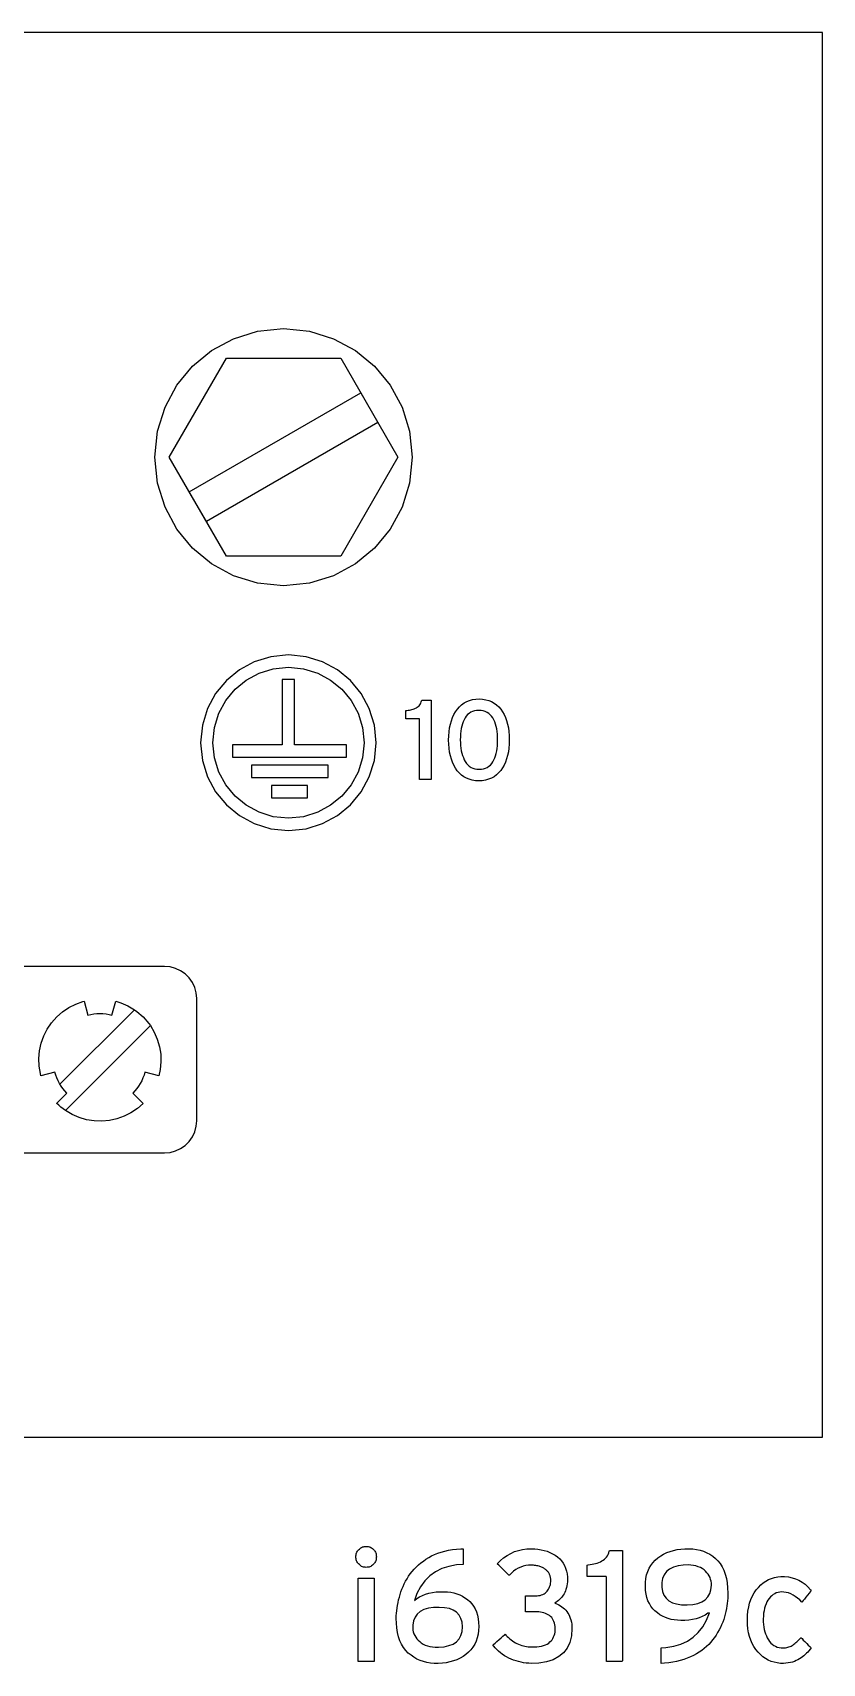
# Model space of a CAD drawing. Header units: inches. Extents: x 3.2 to 20.7, y 8 to 10.
# Drawn here: x 19.708 to 20.675, y 8.025 to 10.022 of the extents above; entities that cross this region are included whole.
import ezdxf

# ---------------------------------------------------------------- set-up
doc = ezdxf.new("R2010")
doc.units = ezdxf.units.IN
doc.header["$MEASUREMENT"] = 0
doc.layers.add('DWG', color=7, linetype='Continuous')

msp = doc.modelspace()

# ---------------------------------------------------------------- linework, layer by layer
for points in [[(3.2251, 10.0222), (3.2251, 8.3022), (20.675, 8.3022), (20.675, 10.0222), (3.2251, 10.0222)], [(19.8751, 9.5022), (19.9451, 9.6235), (20.0851, 9.6235), (20.1551, 9.5022), (20.0851, 9.381), (19.9451, 9.381), (19.8751, 9.5022)], [(19.8995, 9.4598), (20.1096, 9.581), (20.1306, 9.5447), (19.9206, 9.4234), (19.8995, 9.4598)], [(20.0285, 9.15), (20.0285, 9.23), (20.0135, 9.23), (20.0135, 9.15), (19.9525, 9.15), (19.9525, 9.135), (20.092, 9.135), (20.092, 9.15), (20.0285, 9.15)], [(19.9759, 9.11), (20.0697, 9.11), (20.0697, 9.125), (19.9759, 9.125), (19.9759, 9.11)], [(20.0003, 9.085), (20.0442, 9.085), (20.0442, 9.1), (20.0003, 9.1), (20.0003, 9.085)], [(19.6606, 8.6502), (19.8693, 8.6502), (19.8761, 8.6508), (19.8827, 8.6526), (19.889, 8.6555), (19.8946, 8.6595), (19.8994, 8.6643), (19.9034, 8.6699), (19.9063, 8.6761), (19.9081, 8.6828), (19.9087, 8.6896), (19.9087, 8.8392), (19.9081, 8.8461), (19.9063, 8.8527), (19.9034, 8.8589), (19.8994, 8.8645), (19.8946, 8.8694), (19.889, 8.8733), (19.8827, 8.8762), (19.8761, 8.878), (19.8693, 8.8786), (19.6606, 8.8786)], [(19.8519, 8.8061), (19.8567, 8.798), (19.8604, 8.7894), (19.8631, 8.7803), (19.8646, 8.771), (19.8649, 8.7616), (19.8641, 8.7522), (19.8624, 8.7445), (19.8453, 8.7491), (19.8442, 8.7455), (19.8429, 8.742), (19.8413, 8.7386), (19.8396, 8.7353), (19.8376, 8.7321), (19.8354, 8.7291), (19.8331, 8.7262), (19.8305, 8.7235), (19.843, 8.7109), (19.836, 8.7047), (19.8282, 8.6994), (19.8198, 8.6951), (19.8109, 8.692), (19.8017, 8.6899), (19.7924, 8.6891), (19.7829, 8.6894), (19.7737, 8.6909), (19.7646, 8.6935), (19.756, 8.6973), (19.7479, 8.7021), (19.7451, 8.7041), (19.7424, 8.7063), (19.7398, 8.7085), (19.7372, 8.7109), (19.7372, 8.711), (19.7498, 8.7235), (19.7472, 8.7262), (19.7449, 8.7291), (19.7427, 8.7321), (19.7407, 8.7353), (19.7389, 8.7386), (19.7374, 8.742), (19.7361, 8.7455), (19.735, 8.749), (19.7179, 8.7445), (19.7172, 8.7473), (19.7157, 8.7566), (19.7154, 8.766), (19.7162, 8.7754), (19.7183, 8.7846), (19.7215, 8.7935), (19.7257, 8.8019), (19.731, 8.8097), (19.7372, 8.8167), (19.7443, 8.823), (19.7521, 8.8282), (19.7605, 8.8325), (19.7694, 8.8357), (19.7708, 8.8361), (19.7754, 8.819), (19.779, 8.8198), (19.7827, 8.8204), (19.7864, 8.8208), (19.7901, 8.8209), (19.7939, 8.8208), (19.7976, 8.8204), (19.8013, 8.8198), (19.8049, 8.819), (19.8095, 8.8361), (19.8157, 8.8341), (19.8243, 8.8304), (19.8324, 8.8256), (19.8352, 8.8235), (19.8379, 8.8214), (19.8405, 8.8191), (19.843, 8.8167), (19.8454, 8.8142), (19.8477, 8.8116), (19.8499, 8.8089), (19.8519, 8.8061)], [(19.7412, 8.7344), (19.8324, 8.8256)], [(19.8519, 8.8061), (19.7479, 8.7021)]]:
    msp.add_lwpolyline(points)
for points in [[(20.1726, 9.5022), (20.1694, 9.4705), (20.1602, 9.4409), (20.1457, 9.4142), (20.1264, 9.3909), (20.1031, 9.3716), (20.0764, 9.3571), (20.0468, 9.3479), (20.0151, 9.3447), (19.9833, 9.3479), (19.9538, 9.3571), (19.927, 9.3716), (19.9037, 9.3909), (19.8845, 9.4142), (19.8699, 9.4409), (19.8608, 9.4705), (19.8576, 9.5022), (19.8608, 9.534), (19.8699, 9.5635), (19.8845, 9.5903), (19.9037, 9.6136), (19.927, 9.6328), (19.9538, 9.6474), (19.9833, 9.6565), (20.0151, 9.6597), (20.0468, 9.6565), (20.0764, 9.6474), (20.1031, 9.6328), (20.1264, 9.6136), (20.1457, 9.5903), (20.1602, 9.5635), (20.1694, 9.534)], [(20.021, 9.2601), (19.9994, 9.2579), (19.9792, 9.2516), (19.961, 9.2417), (19.9451, 9.2286), (19.9319, 9.2127), (19.922, 9.1944), (19.9157, 9.1742), (19.9135, 9.1526), (19.9157, 9.1309), (19.922, 9.1108), (19.9319, 9.0925), (19.9451, 9.0766), (19.961, 9.0635), (19.9792, 9.0536), (19.9994, 9.0473), (20.021, 9.0451), (20.0427, 9.0473), (20.0628, 9.0536), (20.0811, 9.0635), (20.097, 9.0766), (20.1102, 9.0925), (20.1201, 9.1108), (20.1264, 9.1309), (20.1286, 9.1526), (20.1264, 9.1742), (20.1201, 9.1944), (20.1102, 9.2127), (20.097, 9.2286), (20.0811, 9.2417), (20.0628, 9.2516), (20.0427, 9.2579)], [(20.021, 9.0601), (20.0024, 9.062), (19.9851, 9.0674), (19.9694, 9.0759), (19.9557, 9.0872), (19.9444, 9.1009), (19.9358, 9.1166), (19.9304, 9.134), (19.9285, 9.1526), (19.9304, 9.1712), (19.9358, 9.1886), (19.9444, 9.2043), (19.9557, 9.218), (19.9694, 9.2293), (19.9851, 9.2378), (20.0024, 9.2432), (20.021, 9.2451), (20.0396, 9.2432), (20.057, 9.2378), (20.0727, 9.2293), (20.0864, 9.218), (20.0977, 9.2043), (20.1063, 9.1886), (20.1117, 9.1712), (20.1136, 9.1526), (20.1117, 9.134), (20.1063, 9.1166), (20.0977, 9.1009), (20.0864, 9.0872), (20.0727, 9.0759), (20.057, 9.0674), (20.0396, 9.062)], [(20.1817, 9.1074), (20.1817, 9.1103), (20.1817, 9.1179), (20.1817, 9.1287), (20.1817, 9.1414), (20.1817, 9.1545), (20.1817, 9.1664), (20.1817, 9.1758), (20.1817, 9.1812), (20.1815, 9.182), (20.1803, 9.182), (20.1782, 9.182), (20.1755, 9.182), (20.1726, 9.182), (20.1698, 9.182), (20.1673, 9.182), (20.1656, 9.182), (20.165, 9.182), (20.165, 9.1824), (20.165, 9.1834), (20.165, 9.1848), (20.165, 9.1865), (20.165, 9.1883), (20.165, 9.1899), (20.165, 9.1912), (20.165, 9.1919), (20.1659, 9.1921), (20.1676, 9.1923), (20.1692, 9.1925), (20.1708, 9.1929), (20.1723, 9.1932), (20.1737, 9.1937), (20.1751, 9.1942), (20.1765, 9.1948), (20.1777, 9.1955), (20.1789, 9.1962), (20.18, 9.197), (20.181, 9.1979), (20.1818, 9.1989), (20.1826, 9.2), (20.1832, 9.2012), (20.1838, 9.2025), (20.1842, 9.2039), (20.1845, 9.2046), (20.1853, 9.2046), (20.1868, 9.2046), (20.1886, 9.2046), (20.1906, 9.2046), (20.1925, 9.2046), (20.1942, 9.2046), (20.1954, 9.2046), (20.1958, 9.2046), (20.1958, 9.2009), (20.1958, 9.191), (20.1958, 9.1768), (20.1958, 9.1603), (20.1958, 9.1433), (20.1958, 9.1277), (20.1958, 9.1154), (20.1958, 9.1084), (20.1957, 9.1074), (20.1946, 9.1074), (20.1929, 9.1074), (20.1906, 9.1074), (20.1881, 9.1074), (20.1857, 9.1074), (20.1837, 9.1074), (20.1822, 9.1074)], [(20.2916, 9.1562), (20.2914, 9.151), (20.291, 9.1461), (20.2904, 9.1415), (20.2895, 9.137), (20.2883, 9.1328), (20.2869, 9.1289), (20.2852, 9.1252), (20.2832, 9.1217), (20.281, 9.1185), (20.2785, 9.1156), (20.2758, 9.1131), (20.2729, 9.1109), (20.2696, 9.1092), (20.2662, 9.1078), (20.2625, 9.1068), (20.2585, 9.1061), (20.2543, 9.1059), (20.2501, 9.1061), (20.2462, 9.1068), (20.2425, 9.1078), (20.2391, 9.1092), (20.2359, 9.1109), (20.233, 9.113), (20.2303, 9.1155), (20.2278, 9.1183), (20.2256, 9.1215), (20.2237, 9.125), (20.222, 9.1286), (20.2206, 9.1326), (20.2194, 9.1367), (20.2185, 9.1412), (20.2178, 9.1458), (20.2174, 9.1508), (20.2173, 9.1559), (20.2174, 9.1611), (20.2178, 9.166), (20.2185, 9.1707), (20.2194, 9.1751), (20.2206, 9.1793), (20.2221, 9.1833), (20.2238, 9.187), (20.2257, 9.1905), (20.228, 9.1937), (20.2305, 9.1966), (20.2332, 9.1991), (20.2361, 9.2013), (20.2394, 9.203), (20.2428, 9.2044), (20.2465, 9.2054), (20.2504, 9.206), (20.2546, 9.2062), (20.2588, 9.2059), (20.2627, 9.2053), (20.2664, 9.2043), (20.2699, 9.203), (20.2731, 9.2012), (20.276, 9.1991), (20.2787, 9.1967), (20.2812, 9.1938), (20.2833, 9.1906), (20.2853, 9.1872), (20.2869, 9.1835), (20.2883, 9.1796), (20.2895, 9.1754), (20.2904, 9.171), (20.291, 9.1663), (20.2914, 9.1614)], [(20.2773, 9.1559), (20.2772, 9.1595), (20.277, 9.163), (20.2767, 9.1663), (20.2762, 9.1695), (20.2755, 9.1725), (20.2747, 9.1753), (20.2737, 9.178), (20.2727, 9.1806), (20.2714, 9.183), (20.2699, 9.1851), (20.2683, 9.1869), (20.2664, 9.1885), (20.2644, 9.1897), (20.2622, 9.1907), (20.2597, 9.1915), (20.2571, 9.1919), (20.2543, 9.1921), (20.2515, 9.1919), (20.249, 9.1915), (20.2466, 9.1908), (20.2444, 9.1898), (20.2423, 9.1885), (20.2405, 9.187), (20.2389, 9.1852), (20.2375, 9.1831), (20.2362, 9.1808), (20.2351, 9.1783), (20.2341, 9.1756), (20.2333, 9.1728), (20.2326, 9.1698), (20.2321, 9.1666), (20.2318, 9.1633), (20.2316, 9.1598), (20.2315, 9.1562), (20.2316, 9.1526), (20.2318, 9.1492), (20.2322, 9.1459), (20.2328, 9.1427), (20.2334, 9.1398), (20.2343, 9.1369), (20.2353, 9.1343), (20.2364, 9.1318), (20.2377, 9.1294), (20.2392, 9.1272), (20.2408, 9.1253), (20.2426, 9.1237), (20.2447, 9.1224), (20.2468, 9.1214), (20.2492, 9.1206), (20.2518, 9.1201), (20.2546, 9.12), (20.2574, 9.1201), (20.26, 9.1206), (20.2624, 9.1213), (20.2646, 9.1224), (20.2666, 9.1237), (20.2685, 9.1252), (20.2701, 9.1271), (20.2715, 9.1293), (20.2728, 9.1316), (20.2738, 9.1341), (20.2748, 9.1367), (20.2755, 9.1395), (20.2762, 9.1425), (20.2767, 9.1456), (20.277, 9.1489), (20.2772, 9.1523)]]:
    msp.add_lwpolyline(points, close=True)
at = {"layer": 'DWG'}
for points in [[(20.1288, 8.1555), (20.1287, 8.1542), (20.1286, 8.1531), (20.1283, 8.1519), (20.128, 8.1508), (20.1275, 8.1498), (20.127, 8.1488), (20.1263, 8.1478), (20.1256, 8.1469), (20.1248, 8.146), (20.1239, 8.1452), (20.1229, 8.1445), (20.1219, 8.1439), (20.1209, 8.1435), (20.1198, 8.1431), (20.1187, 8.1428), (20.1175, 8.1427), (20.1163, 8.1426), (20.1151, 8.1427), (20.1139, 8.1428), (20.1128, 8.1431), (20.1117, 8.1435), (20.1107, 8.1439), (20.1097, 8.1445), (20.1088, 8.1452), (20.1079, 8.146), (20.107, 8.1469), (20.1062, 8.1478), (20.1055, 8.1488), (20.105, 8.1498), (20.1045, 8.1508), (20.1041, 8.1519), (20.1039, 8.1531), (20.1037, 8.1542), (20.1037, 8.1555), (20.1037, 8.1567), (20.1039, 8.158), (20.1041, 8.1592), (20.1045, 8.1603), (20.105, 8.1614), (20.1055, 8.1624), (20.1062, 8.1634), (20.107, 8.1643), (20.1079, 8.1651), (20.1088, 8.1659), (20.1097, 8.1666), (20.1107, 8.1671), (20.1117, 8.1676), (20.1128, 8.168), (20.1139, 8.1682), (20.1151, 8.1684), (20.1163, 8.1684), (20.1175, 8.1684), (20.1187, 8.1682), (20.1198, 8.168), (20.1209, 8.1676), (20.1219, 8.1671), (20.1229, 8.1666), (20.1239, 8.1659), (20.1248, 8.1651), (20.1256, 8.1643), (20.1263, 8.1634), (20.127, 8.1624), (20.1275, 8.1614), (20.128, 8.1603), (20.1283, 8.1592), (20.1286, 8.158), (20.1287, 8.1567)], [(20.2542, 8.0704), (20.254, 8.0654), (20.2533, 8.0607), (20.2523, 8.0563), (20.2509, 8.0522), (20.2492, 8.0484), (20.247, 8.0449), (20.2445, 8.0416), (20.2416, 8.0386), (20.2384, 8.0359), (20.2349, 8.0335), (20.2312, 8.0313), (20.2273, 8.0295), (20.2232, 8.028), (20.2189, 8.0268), (20.2144, 8.0259), (20.2096, 8.0253), (20.2046, 8.0251), (20.1997, 8.0251), (20.1951, 8.0255), (20.1906, 8.0262), (20.1863, 8.0273), (20.1823, 8.0287), (20.1784, 8.0304), (20.1747, 8.0325), (20.1712, 8.035), (20.1678, 8.0377), (20.1647, 8.0409), (20.162, 8.0444), (20.1596, 8.0484), (20.1576, 8.0527), (20.156, 8.0575), (20.1547, 8.0627), (20.1538, 8.0684), (20.1533, 8.0744), (20.1532, 8.0801), (20.1532, 8.0832), (20.1534, 8.0864), (20.1537, 8.0896), (20.1541, 8.0929), (20.1547, 8.0961), (20.1553, 8.0995), (20.156, 8.1028), (20.1569, 8.1062), (20.1578, 8.1095), (20.1589, 8.1128), (20.1601, 8.1161), (20.1615, 8.1193), (20.163, 8.1225), (20.1646, 8.1256), (20.1664, 8.1287), (20.1683, 8.1317), (20.1703, 8.1347), (20.1726, 8.1376), (20.175, 8.1404), (20.1776, 8.1431), (20.1803, 8.1457), (20.1832, 8.1481), (20.1863, 8.1504), (20.1895, 8.1526), (20.1929, 8.1547), (20.1964, 8.1567), (20.2001, 8.1584), (20.2041, 8.16), (20.2082, 8.1614), (20.2126, 8.1626), (20.2171, 8.1636), (20.2219, 8.1644), (20.2268, 8.165), (20.232, 8.1654), (20.2349, 8.1653), (20.2349, 8.164), (20.2349, 8.1617), (20.2349, 8.1588), (20.2349, 8.1555), (20.2349, 8.1523), (20.2349, 8.1494), (20.2349, 8.1474), (20.2349, 8.1463), (20.227, 8.1457), (20.2174, 8.1439), (20.2088, 8.1411), (20.201, 8.1371), (20.1941, 8.1321), (20.188, 8.126), (20.1828, 8.1188), (20.1785, 8.1105), (20.1755, 8.1021), (20.1785, 8.1045), (20.1817, 8.1065), (20.1852, 8.1083), (20.189, 8.1098), (20.1931, 8.111), (20.1974, 8.1119), (20.202, 8.1125), (20.2069, 8.1128), (20.2116, 8.1128), (20.2158, 8.1126), (20.2198, 8.1121), (20.2236, 8.1113), (20.2273, 8.1103), (20.2308, 8.1089), (20.2342, 8.1073), (20.2373, 8.1055), (20.2404, 8.1033), (20.2432, 8.1009), (20.2457, 8.0981), (20.2479, 8.095), (20.2498, 8.0917), (20.2513, 8.088), (20.2525, 8.084), (20.2534, 8.0798), (20.254, 8.0752)], [(20.3683, 8.0676), (20.3676, 8.0586), (20.3656, 8.0507), (20.3623, 8.0438), (20.3579, 8.038), (20.3522, 8.0333), (20.3454, 8.0296), (20.3372, 8.027), (20.3279, 8.0255), (20.3185, 8.0251), (20.3153, 8.0252), (20.3121, 8.0255), (20.309, 8.0259), (20.3059, 8.0265), (20.3028, 8.0272), (20.2998, 8.0281), (20.2968, 8.0291), (20.2939, 8.0302), (20.291, 8.0315), (20.2882, 8.0329), (20.2855, 8.0345), (20.283, 8.0362), (20.2806, 8.038), (20.2783, 8.0399), (20.2762, 8.0419), (20.2743, 8.044), (20.2725, 8.0463), (20.2716, 8.0477), (20.2725, 8.0485), (20.2743, 8.05), (20.2765, 8.052), (20.279, 8.0542), (20.2815, 8.0564), (20.2838, 8.0583), (20.2855, 8.0599), (20.2865, 8.0607), (20.2874, 8.0598), (20.2889, 8.0581), (20.2905, 8.0566), (20.2921, 8.0551), (20.2938, 8.0538), (20.2955, 8.0525), (20.2972, 8.0513), (20.2991, 8.0503), (20.3009, 8.0493), (20.3029, 8.0485), (20.3048, 8.0477), (20.3068, 8.047), (20.3088, 8.0465), (20.3107, 8.046), (20.3127, 8.0457), (20.3147, 8.0454), (20.3167, 8.0452), (20.3187, 8.0452), (20.3219, 8.0452), (20.3252, 8.0454), (20.3282, 8.0458), (20.331, 8.0463), (20.3336, 8.047), (20.3359, 8.0478), (20.338, 8.0488), (20.3398, 8.05), (20.3414, 8.0513), (20.3428, 8.0526), (20.344, 8.0541), (20.345, 8.0557), (20.3459, 8.0575), (20.3466, 8.0593), (20.3472, 8.0613), (20.3476, 8.0634), (20.3478, 8.0656), (20.3479, 8.068), (20.3477, 8.0703), (20.3474, 8.0724), (20.3469, 8.0744), (20.3463, 8.0763), (20.3455, 8.078), (20.3446, 8.0796), (20.3435, 8.0811), (20.3422, 8.0824), (20.3408, 8.0836), (20.3392, 8.0846), (20.3375, 8.0854), (20.3358, 8.0862), (20.3339, 8.0868), (20.3319, 8.0873), (20.3298, 8.0877), (20.3276, 8.088), (20.3253, 8.0881), (20.3239, 8.0881), (20.3231, 8.0881), (20.3217, 8.0881), (20.3198, 8.0881), (20.3178, 8.0881), (20.3157, 8.0881), (20.3139, 8.0881), (20.3125, 8.0881), (20.3117, 8.0881), (20.3116, 8.0883), (20.3116, 8.0897), (20.3116, 8.0921), (20.3116, 8.0951), (20.3116, 8.0984), (20.3116, 8.1017), (20.3116, 8.1046), (20.3116, 8.1067), (20.3116, 8.1078), (20.3118, 8.1078), (20.3128, 8.1078), (20.3143, 8.1078), (20.3162, 8.1078), (20.3183, 8.1078), (20.3202, 8.1078), (20.322, 8.1078), (20.3232, 8.1078), (20.3237, 8.1078), (20.3255, 8.1079), (20.3275, 8.1081), (20.3293, 8.1084), (20.3311, 8.1089), (20.3327, 8.1095), (20.3341, 8.1103), (20.3355, 8.1112), (20.3367, 8.1123), (20.3379, 8.1135), (20.3388, 8.1147), (20.3397, 8.116), (20.3404, 8.1174), (20.341, 8.1188), (20.3415, 8.1203), (20.3419, 8.1218), (20.3422, 8.1234), (20.3423, 8.1251), (20.3424, 8.1266), (20.3424, 8.1273), (20.3423, 8.128), (20.3423, 8.1287), (20.3422, 8.1294), (20.3421, 8.1301), (20.3419, 8.1308), (20.3418, 8.1316), (20.3416, 8.1323), (20.3414, 8.1331), (20.341, 8.1338), (20.3407, 8.1345), (20.3403, 8.1352), (20.3398, 8.1359), (20.3394, 8.1366), (20.3388, 8.1373), (20.3383, 8.1379), (20.3377, 8.1385), (20.337, 8.1391), (20.3363, 8.1398), (20.3356, 8.1404), (20.3348, 8.141), (20.334, 8.1415), (20.3331, 8.1421), (20.3322, 8.1426), (20.3312, 8.143), (20.3302, 8.1435), (20.3291, 8.1438), (20.328, 8.1442), (20.3267, 8.1445), (20.3254, 8.1447), (20.3241, 8.145), (20.3226, 8.1451), (20.3212, 8.1452), (20.3196, 8.1453), (20.318, 8.1454), (20.3151, 8.1452), (20.3118, 8.1448), (20.3086, 8.1441), (20.3055, 8.143), (20.3025, 8.1417), (20.2997, 8.14), (20.2969, 8.138), (20.2943, 8.1357), (20.2918, 8.1331), (20.2911, 8.133), (20.2898, 8.1343), (20.2879, 8.1362), (20.2855, 8.1385), (20.2831, 8.1409), (20.2807, 8.1432), (20.2787, 8.1452), (20.2773, 8.1465), (20.2768, 8.1471), (20.2806, 8.1509), (20.2846, 8.1544), (20.2889, 8.1573), (20.2933, 8.1598), (20.2979, 8.1619), (20.3028, 8.1635), (20.3078, 8.1646), (20.3131, 8.1653), (20.3184, 8.1655), (20.3227, 8.1653), (20.3267, 8.1649), (20.3306, 8.1643), (20.3344, 8.1634), (20.338, 8.1623), (20.3414, 8.1609), (20.3446, 8.1593), (20.3477, 8.1574), (20.3506, 8.1554), (20.3533, 8.153), (20.3556, 8.1505), (20.3576, 8.1477), (20.3593, 8.1448), (20.3606, 8.1416), (20.3617, 8.1382), (20.3624, 8.1346), (20.3628, 8.1308), (20.3628, 8.1274), (20.3627, 8.1248), (20.3624, 8.1223), (20.362, 8.12), (20.3616, 8.1178), (20.361, 8.1157), (20.3603, 8.1138), (20.3596, 8.112), (20.3587, 8.1103), (20.3577, 8.1087), (20.3566, 8.1073), (20.3555, 8.1058), (20.3543, 8.1045), (20.353, 8.1033), (20.3517, 8.1021), (20.3503, 8.101), (20.3488, 8.1), (20.3473, 8.099), (20.3484, 8.0983), (20.3504, 8.0976), (20.3524, 8.0967), (20.3543, 8.0957), (20.356, 8.0945), (20.3577, 8.0932), (20.3593, 8.0918), (20.3607, 8.0902), (20.3621, 8.0885), (20.3634, 8.0867), (20.3645, 8.0848), (20.3655, 8.0827), (20.3663, 8.0805), (20.367, 8.0782), (20.3676, 8.0757), (20.368, 8.0732), (20.3682, 8.0705)], [(20.4105, 8.0272), (20.4105, 8.0312), (20.4105, 8.0418), (20.4105, 8.0571), (20.4105, 8.0748), (20.4105, 8.0931), (20.4105, 8.1098), (20.4105, 8.123), (20.4105, 8.1305), (20.4102, 8.1316), (20.4085, 8.1316), (20.4056, 8.1316), (20.4018, 8.1316), (20.3977, 8.1316), (20.3938, 8.1316), (20.3903, 8.1316), (20.388, 8.1316), (20.3871, 8.1316), (20.3871, 8.1321), (20.3871, 8.1335), (20.3871, 8.1356), (20.3871, 8.138), (20.3871, 8.1404), (20.3871, 8.1427), (20.3871, 8.1445), (20.3871, 8.1455), (20.3883, 8.1457), (20.3906, 8.146), (20.3929, 8.1464), (20.3951, 8.1468), (20.3973, 8.1474), (20.3993, 8.148), (20.4013, 8.1487), (20.4031, 8.1496), (20.4049, 8.1505), (20.4066, 8.1515), (20.4081, 8.1526), (20.4094, 8.1538), (20.4106, 8.1552), (20.4117, 8.1568), (20.4126, 8.1585), (20.4134, 8.1603), (20.414, 8.1623), (20.4144, 8.1633), (20.4155, 8.1633), (20.4175, 8.1633), (20.4201, 8.1633), (20.4229, 8.1633), (20.4256, 8.1633), (20.4279, 8.1633), (20.4296, 8.1633), (20.4302, 8.1633), (20.4302, 8.1581), (20.4302, 8.1442), (20.4302, 8.1244), (20.4302, 8.1013), (20.4302, 8.0774), (20.4302, 8.0556), (20.4302, 8.0385), (20.4302, 8.0286), (20.43, 8.0272), (20.4286, 8.0272), (20.4261, 8.0272), (20.4229, 8.0272), (20.4194, 8.0272), (20.4161, 8.0272), (20.4132, 8.0272), (20.4112, 8.0272)], [(20.5593, 8.1112), (20.5592, 8.1081), (20.5591, 8.105), (20.5589, 8.1018), (20.5585, 8.0986), (20.5581, 8.0954), (20.5575, 8.0921), (20.5569, 8.0888), (20.5561, 8.0855), (20.5552, 8.0822), (20.5542, 8.0789), (20.553, 8.0756), (20.5516, 8.0723), (20.5501, 8.0691), (20.5485, 8.066), (20.5467, 8.0629), (20.5448, 8.0598), (20.5428, 8.0568), (20.5406, 8.0538), (20.5383, 8.051), (20.5358, 8.0483), (20.5331, 8.0458), (20.5303, 8.0433), (20.5273, 8.041), (20.5241, 8.0388), (20.5207, 8.0367), (20.5172, 8.0348), (20.5134, 8.0329), (20.5095, 8.0313), (20.5053, 8.0298), (20.501, 8.0285), (20.4964, 8.0275), (20.4917, 8.0266), (20.4868, 8.0259), (20.4817, 8.0253), (20.4776, 8.0251), (20.4776, 8.0261), (20.4776, 8.0282), (20.4776, 8.031), (20.4776, 8.0343), (20.4776, 8.0375), (20.4776, 8.0405), (20.4776, 8.0428), (20.4776, 8.0441), (20.4832, 8.0446), (20.4929, 8.0461), (20.5017, 8.0487), (20.5097, 8.0524), (20.5168, 8.0572), (20.5231, 8.063), (20.5285, 8.0699), (20.533, 8.0779), (20.5366, 8.087), (20.5346, 8.0864), (20.5314, 8.0843), (20.528, 8.0824), (20.5243, 8.0809), (20.5203, 8.0796), (20.516, 8.0787), (20.5115, 8.078), (20.5067, 8.0776), (20.5018, 8.0776), (20.4977, 8.0778), (20.4937, 8.0782), (20.4899, 8.079), (20.4862, 8.08), (20.4827, 8.0813), (20.4793, 8.0829), (20.4761, 8.0847), (20.473, 8.0868), (20.47, 8.0893), (20.4674, 8.092), (20.465, 8.095), (20.4631, 8.0982), (20.4614, 8.1018), (20.4601, 8.1057), (20.4591, 8.1099), (20.4585, 8.1143), (20.4582, 8.119), (20.4584, 8.1241), (20.4589, 8.1289), (20.4598, 8.1334), (20.4611, 8.1376), (20.4628, 8.1415), (20.4649, 8.1451), (20.4674, 8.1484), (20.4703, 8.1515), (20.4735, 8.1542), (20.477, 8.1567), (20.4806, 8.1588), (20.4844, 8.1607), (20.4884, 8.1622), (20.4927, 8.1635), (20.4971, 8.1644), (20.5018, 8.1651), (20.5067, 8.1654), (20.5117, 8.1654), (20.5164, 8.1652), (20.521, 8.1645), (20.5253, 8.1636), (20.5295, 8.1623), (20.5334, 8.1606), (20.5371, 8.1587), (20.5407, 8.1563), (20.544, 8.1537), (20.5471, 8.1507), (20.5499, 8.1472), (20.5523, 8.1434), (20.5544, 8.1391), (20.5561, 8.1343), (20.5574, 8.1292), (20.5584, 8.1236), (20.559, 8.1176)], [(20.5392, 8.1208), (20.5391, 8.1232), (20.5387, 8.1256), (20.5382, 8.1279), (20.5374, 8.1301), (20.5364, 8.1322), (20.5352, 8.1342), (20.5337, 8.1361), (20.532, 8.1379), (20.5301, 8.1396), (20.528, 8.1411), (20.5256, 8.1424), (20.523, 8.1435), (20.5202, 8.1444), (20.5172, 8.145), (20.514, 8.1455), (20.5105, 8.1457), (20.5047, 8.1455), (20.4982, 8.1446), (20.4926, 8.143), (20.4879, 8.1406), (20.4842, 8.1375), (20.4813, 8.1337), (20.4794, 8.1292), (20.4783, 8.124), (20.4782, 8.1183), (20.4791, 8.1131), (20.4808, 8.1086), (20.4835, 8.1048), (20.4869, 8.1017), (20.4913, 8.0994), (20.4965, 8.0978), (20.5026, 8.0969), (20.5096, 8.0967), (20.5164, 8.0972), (20.5223, 8.0985), (20.5274, 8.1004), (20.5315, 8.103), (20.5348, 8.1064), (20.5371, 8.1105), (20.5386, 8.1153)], [(20.6499, 8.1), (20.6473, 8.1027), (20.6446, 8.1051), (20.6419, 8.1071), (20.6392, 8.1088), (20.6364, 8.1102), (20.6337, 8.1113), (20.6308, 8.112), (20.628, 8.1124), (20.6252, 8.1125), (20.6229, 8.1123), (20.6207, 8.1119), (20.6186, 8.1113), (20.6166, 8.1104), (20.6148, 8.1093), (20.613, 8.1079), (20.6114, 8.1064), (20.6098, 8.1046), (20.6084, 8.1025), (20.6071, 8.1003), (20.606, 8.0979), (20.605, 8.0953), (20.6042, 8.0925), (20.6036, 8.0895), (20.6031, 8.0864), (20.6028, 8.083), (20.6027, 8.0795), (20.6027, 8.076), (20.6029, 8.0727), (20.6033, 8.0696), (20.6038, 8.0666), (20.6045, 8.0638), (20.6054, 8.0611), (20.6064, 8.0586), (20.6076, 8.0562), (20.6089, 8.054), (20.6104, 8.0519), (20.612, 8.05), (20.6137, 8.0484), (20.6156, 8.0471), (20.6176, 8.046), (20.6198, 8.0451), (20.6221, 8.0445), (20.6245, 8.0441), (20.6268, 8.044), (20.6284, 8.0441), (20.6299, 8.0442), (20.6313, 8.0445), (20.6327, 8.0448), (20.6341, 8.0452), (20.6354, 8.0457), (20.6367, 8.0463), (20.6379, 8.047), (20.6391, 8.0478), (20.6402, 8.0486), (20.6413, 8.0495), (20.6425, 8.0505), (20.6437, 8.0515), (20.6449, 8.0526), (20.6461, 8.0538), (20.6473, 8.055), (20.6485, 8.0564), (20.6491, 8.0564), (20.6501, 8.0554), (20.6517, 8.0537), (20.6537, 8.0517), (20.6558, 8.0495), (20.6578, 8.0475), (20.6596, 8.0457), (20.6608, 8.0445), (20.6612, 8.044), (20.6599, 8.0423), (20.6586, 8.0406), (20.6572, 8.039), (20.6557, 8.0374), (20.6541, 8.036), (20.6524, 8.0345), (20.6507, 8.0332), (20.6489, 8.0318), (20.6471, 8.0306), (20.6451, 8.0294), (20.6429, 8.0284), (20.6407, 8.0275), (20.6383, 8.0267), (20.6358, 8.0261), (20.6331, 8.0256), (20.6303, 8.0253), (20.6274, 8.0251), (20.6238, 8.0251), (20.6197, 8.0256), (20.6159, 8.0264), (20.6122, 8.0275), (20.6087, 8.0291), (20.6053, 8.031), (20.6022, 8.0332), (20.5992, 8.0359), (20.5963, 8.0389), (20.5936, 8.0422), (20.5912, 8.0457), (20.5891, 8.0495), (20.5873, 8.0536), (20.5859, 8.0579), (20.5847, 8.0625), (20.5839, 8.0674), (20.5834, 8.0725), (20.5832, 8.0779), (20.5834, 8.0837), (20.5839, 8.0891), (20.5848, 8.0942), (20.5859, 8.099), (20.5874, 8.1034), (20.5893, 8.1076), (20.5914, 8.1114), (20.5939, 8.115), (20.5967, 8.1182), (20.5996, 8.1211), (20.6026, 8.1237), (20.6058, 8.1258), (20.6092, 8.1277), (20.6127, 8.1291), (20.6164, 8.1303), (20.6203, 8.131), (20.6243, 8.1314), (20.6288, 8.1314), (20.6335, 8.1309), (20.638, 8.13), (20.6423, 8.1286), (20.6464, 8.1268), (20.6503, 8.1246), (20.6539, 8.1219), (20.6574, 8.1187), (20.6606, 8.1152), (20.6612, 8.1139), (20.6602, 8.1127), (20.6587, 8.1109), (20.6569, 8.1086), (20.6549, 8.1062), (20.653, 8.1039), (20.6514, 8.1019), (20.6503, 8.1005)], [(20.2343, 8.07), (20.2338, 8.0755), (20.2324, 8.0802), (20.2302, 8.0843), (20.227, 8.0876), (20.223, 8.0902), (20.2182, 8.0921), (20.2124, 8.0932), (20.2058, 8.0937), (20.1987, 8.0935), (20.1924, 8.0926), (20.187, 8.0909), (20.1825, 8.0886), (20.1789, 8.0855), (20.1762, 8.0817), (20.1743, 8.0772), (20.1734, 8.072), (20.1733, 8.0682), (20.1736, 8.0658), (20.174, 8.0635), (20.1747, 8.0613), (20.1757, 8.0592), (20.1769, 8.0572), (20.1783, 8.0553), (20.1799, 8.0535), (20.1818, 8.0517), (20.1838, 8.0501), (20.1861, 8.0487), (20.1886, 8.0475), (20.1913, 8.0465), (20.1942, 8.0458), (20.1973, 8.0452), (20.2006, 8.0449), (20.2049, 8.0448), (20.2117, 8.0454), (20.2177, 8.0468), (20.2227, 8.0488), (20.2269, 8.0516), (20.2301, 8.0551), (20.2324, 8.0594), (20.2338, 8.0643)]]:
    msp.add_lwpolyline(points, close=True, dxfattribs=at)
msp.add_lwpolyline([(20.1065, 8.0272), (20.1065, 8.1294), (20.1259, 8.1294), (20.1259, 8.0272), (20.1065, 8.0272)], dxfattribs=at)

doc.saveas('drawing.dxf')
